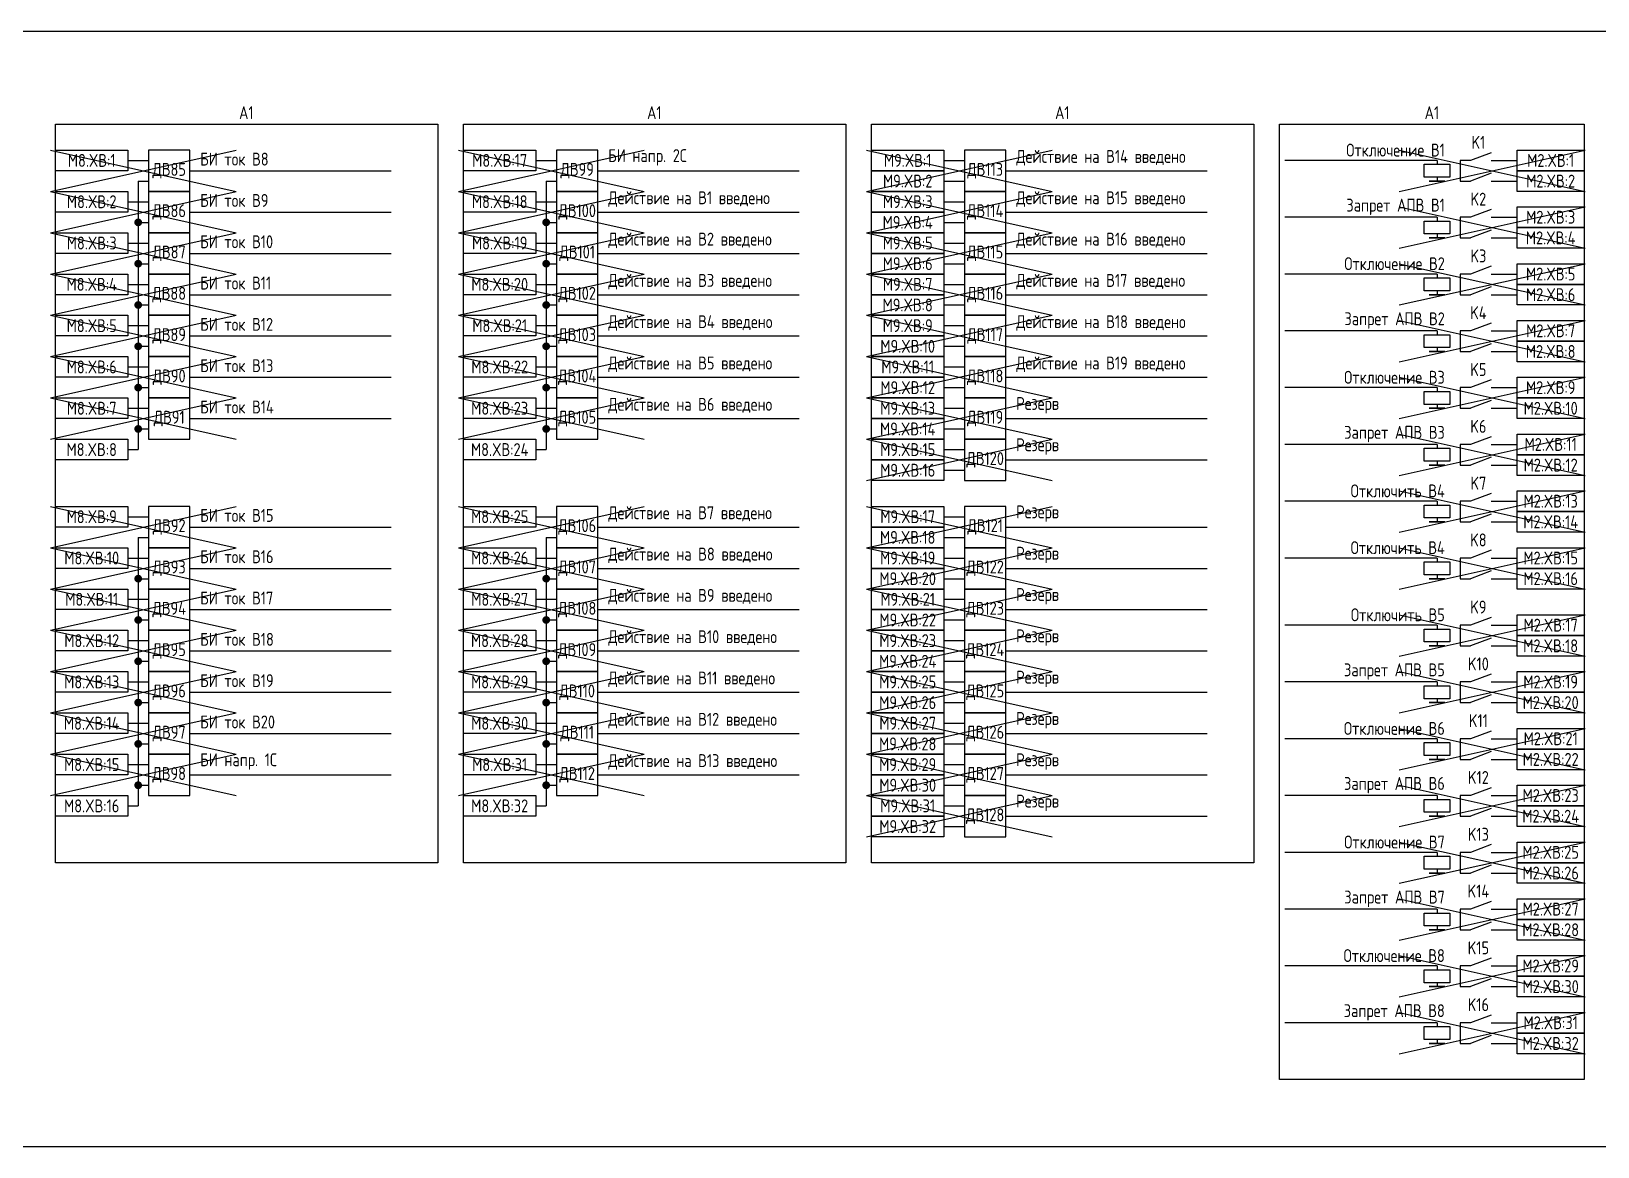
# Model space of a CAD drawing. Header units: millimetres. Extents: x -1612 to 9998, y -90 to 1220.
# Drawn here: x -399.9 to -96.6, y 309 to 525 of the extents above; entities that cross this region are included whole.
import ezdxf

# ---------------------------------------------------------------- set-up
doc = ezdxf.new("R2010")
doc.units = ezdxf.units.MM
doc.styles.add('Gost_type_A', font='GOST_0.TTF')

# ---------------------------------------------------------------- blocks, each defined once
blk = doc.blocks.new('POINT')
at = {"const_width": 0.75}
blk.add_lwpolyline([(-0.375, 0, 1), (0.375, 0, 1)], format="xyb", close=True, dxfattribs=at)

msp = doc.modelspace()

# ---------------------------------------------------------------- linework, layer by layer
at = {"color": 210}
for p, q in [((-396.18, 502), (-360.18, 494)), ((-396.18, 494), (-360.18, 502)), ((-396.18, 502), (-360.18, 494)), ((-396.18, 494), (-360.18, 502)), ((-317.18, 502), (-281.18, 494)), ((-317.18, 494), (-281.18, 502)), ((-238.18, 502), (-202.18, 494)), ((-238.18, 494), (-202.18, 502)), ((-134.99, 502), (-98.99, 494)), ((-134.99, 494), (-98.99, 502)), ((-396.18, 494), (-360.18, 486)), ((-396.18, 486), (-360.18, 494)), ((-317.18, 494), (-281.18, 486)), ((-317.18, 486), (-281.18, 494)), ((-238.18, 494), (-202.18, 486)), ((-238.18, 486), (-202.18, 494)), ((-134.99, 491), (-98.99, 483)), ((-134.99, 483), (-98.99, 491)), ((-396.18, 486), (-360.18, 478)), ((-396.18, 478), (-360.18, 486)), ((-317.18, 486), (-281.18, 478)), ((-317.18, 478), (-281.18, 486)), ((-238.18, 486), (-202.18, 478)), ((-238.18, 478), (-202.18, 486)), ((-134.99, 480), (-98.99, 472)), ((-134.99, 472), (-98.99, 480)), ((-396.18, 478), (-360.18, 470)), ((-396.18, 470), (-360.18, 478)), ((-317.18, 478), (-281.18, 470)), ((-317.18, 470), (-281.18, 478)), ((-238.18, 478), (-202.18, 470)), ((-238.18, 470), (-202.18, 478)), ((-396.18, 470), (-360.18, 462)), ((-396.18, 462), (-360.18, 470)), ((-317.18, 470), (-281.18, 462)), ((-317.18, 462), (-281.18, 470)), ((-238.18, 470), (-202.18, 462)), ((-238.18, 462), (-202.18, 470)), ((-134.99, 469), (-98.99, 461)), ((-134.99, 461), (-98.99, 469)), ((-396.18, 462), (-360.18, 454)), ((-396.18, 454), (-360.18, 462)), ((-317.18, 462), (-281.18, 454)), ((-317.18, 454), (-281.18, 462)), ((-238.18, 462), (-202.18, 454)), ((-238.18, 454), (-202.18, 462)), ((-134.99, 458), (-98.99, 450)), ((-134.99, 450), (-98.99, 458)), ((-396.18, 454), (-360.18, 446)), ((-396.18, 446), (-360.18, 454)), ((-317.18, 454), (-281.18, 446)), ((-317.18, 446), (-281.18, 454)), ((-134.99, 447), (-98.99, 439)), ((-134.99, 439), (-98.99, 447)), ((-134.99, 436), (-98.99, 428)), ((-134.99, 428), (-98.99, 436)), ((-396.18, 433), (-360.18, 425)), ((-396.18, 425), (-360.18, 433)), ((-317.18, 433), (-281.18, 425)), ((-317.18, 425), (-281.18, 433)), ((-396.18, 425), (-360.18, 417)), ((-396.18, 417), (-360.18, 425)), ((-317.18, 425), (-281.18, 417)), ((-317.18, 417), (-281.18, 425)), ((-134.99, 425), (-98.99, 417)), ((-134.99, 417), (-98.99, 425)), ((-396.18, 417), (-360.18, 409)), ((-396.18, 409), (-360.18, 417)), ((-317.18, 417), (-281.18, 409)), ((-317.18, 409), (-281.18, 417)), ((-134.99, 412), (-98.99, 404)), ((-134.99, 404), (-98.99, 412)), ((-396.18, 409), (-360.18, 401)), ((-396.18, 401), (-360.18, 409)), ((-317.18, 409), (-281.18, 401)), ((-317.18, 401), (-281.18, 409)), ((-396.18, 401), (-360.18, 393)), ((-396.18, 393), (-360.18, 401)), ((-317.18, 401), (-281.18, 393)), ((-317.18, 393), (-281.18, 401)), ((-134.99, 401), (-98.99, 393)), ((-134.99, 393), (-98.99, 401)), ((-396.18, 393), (-360.18, 385)), ((-396.18, 385), (-360.18, 393)), ((-317.18, 393), (-281.18, 385)), ((-317.18, 385), (-281.18, 393)), ((-134.99, 390), (-98.99, 382)), ((-134.99, 382), (-98.99, 390)), ((-396.18, 385), (-360.18, 377)), ((-396.18, 377), (-360.18, 385)), ((-317.18, 385), (-281.18, 377)), ((-317.18, 377), (-281.18, 385)), ((-134.99, 379), (-98.99, 371)), ((-134.99, 371), (-98.99, 379)), ((-134.99, 368), (-98.99, 360)), ((-134.99, 360), (-98.99, 368)), ((-134.99, 357), (-98.99, 349)), ((-134.99, 349), (-98.99, 357)), ((-134.99, 346), (-98.99, 338)), ((-134.99, 338), (-98.99, 346)), ((-134.99, 335), (-98.99, 327)), ((-134.99, 327), (-98.99, 335))]:
    msp.add_line(p, q, dxfattribs=at)
at = {"ltscale": 4.32}
for p, q in [((-117.18, 501.5), (-121.18, 500)), ((-117.18, 497.5), (-121.18, 496)), ((-117.18, 490.5), (-121.18, 489)), ((-117.18, 486.5), (-121.18, 485)), ((-117.18, 479.5), (-121.18, 478)), ((-117.18, 475.5), (-121.18, 474)), ((-117.18, 468.5), (-121.18, 467)), ((-117.18, 464.5), (-121.18, 463)), ((-117.18, 457.5), (-121.18, 456)), ((-117.18, 453.5), (-121.18, 452)), ((-117.18, 446.5), (-121.18, 445)), ((-117.18, 442.5), (-121.18, 441)), ((-117.18, 435.5), (-121.18, 434)), ((-117.18, 431.5), (-121.18, 430)), ((-117.18, 424.5), (-121.18, 423)), ((-117.18, 420.5), (-121.18, 419)), ((-117.18, 411.5), (-121.18, 410)), ((-117.18, 407.5), (-121.18, 406)), ((-117.18, 400.5), (-121.18, 399)), ((-117.18, 396.5), (-121.18, 395)), ((-117.18, 389.5), (-121.18, 388)), ((-117.18, 385.5), (-121.18, 384)), ((-117.18, 378.5), (-121.18, 377)), ((-117.18, 374.5), (-121.18, 373)), ((-117.18, 367.5), (-121.18, 366)), ((-117.18, 363.5), (-121.18, 362)), ((-117.18, 356.5), (-121.18, 355)), ((-117.18, 352.5), (-121.18, 351)), ((-117.18, 345.5), (-121.18, 344)), ((-117.18, 341.5), (-121.18, 340)), ((-117.18, 334.5), (-121.18, 333)), ((-117.18, 330.5), (-121.18, 329))]:
    msp.add_line(p, q, dxfattribs=at)
for p, q in [((-381.18, 500), (-377.18, 500)), ((-369.18, 498), (-330.18, 498)), ((-302.18, 500), (-298.18, 500)), ((-290.18, 498), (-251.18, 498)), ((-223.18, 500), (-219.18, 500)), ((-211.18, 498), (-172.18, 498)), ((-127.68, 500), (-157.18, 500)), ((-127.68, 500), (-127.68, 499.25)), ((-379.18, 496), (-377.18, 496)), ((-379.18, 496), (-379.18, 444)), ((-300.18, 496), (-298.18, 496)), ((-300.18, 496), (-300.18, 444)), ((-223.18, 496), (-219.18, 496)), ((-127.68, 496.75), (-127.68, 496)), ((-381.18, 492), (-377.18, 492)), ((-302.18, 492), (-298.18, 492)), ((-223.18, 492), (-219.18, 492)), ((-369.18, 490), (-330.18, 490)), ((-290.18, 490), (-251.18, 490)), ((-211.18, 490), (-172.18, 490)), ((-127.68, 489), (-157.18, 489)), ((-127.68, 489), (-127.68, 488.25)), ((-379.18, 488), (-377.18, 488)), ((-300.18, 488), (-298.18, 488)), ((-223.18, 488), (-219.18, 488)), ((-127.68, 485.75), (-127.68, 485)), ((-381.18, 484), (-377.18, 484)), ((-302.18, 484), (-298.18, 484)), ((-223.18, 484), (-219.18, 484)), ((-379.18, 480), (-377.18, 480)), ((-369.18, 482), (-330.18, 482)), ((-300.18, 480), (-298.18, 480)), ((-290.18, 482), (-251.18, 482)), ((-223.18, 480), (-219.18, 480)), ((-211.18, 482), (-172.18, 482)), ((-127.68, 478), (-157.18, 478)), ((-127.68, 478), (-127.68, 477.25)), ((-381.18, 476), (-377.18, 476)), ((-369.18, 474), (-330.18, 474)), ((-302.18, 476), (-298.18, 476)), ((-290.18, 474), (-251.18, 474)), ((-223.18, 476), (-219.18, 476)), ((-211.18, 474), (-172.18, 474)), ((-127.68, 474.75), (-127.68, 474)), ((-379.18, 472), (-377.18, 472)), ((-300.18, 472), (-298.18, 472)), ((-223.18, 472), (-219.18, 472)), ((-381.18, 468), (-377.18, 468)), ((-302.18, 468), (-298.18, 468)), ((-223.18, 468), (-219.18, 468)), ((-369.18, 466), (-330.18, 466)), ((-290.18, 466), (-251.18, 466)), ((-211.18, 466), (-172.18, 466)), ((-127.68, 467), (-157.18, 467)), ((-127.68, 467), (-127.68, 466.25)), ((-379.18, 464), (-377.18, 464)), ((-300.18, 464), (-298.18, 464)), ((-223.18, 464), (-219.18, 464)), ((-127.68, 463.75), (-127.68, 463)), ((-381.18, 460), (-377.18, 460)), ((-369.18, 458), (-330.18, 458)), ((-302.18, 460), (-298.18, 460)), ((-290.18, 458), (-251.18, 458)), ((-223.18, 460), (-219.18, 460)), ((-211.18, 458), (-172.18, 458)), ((-379.18, 456), (-377.18, 456)), ((-300.18, 456), (-298.18, 456)), ((-223.18, 456), (-219.18, 456)), ((-127.68, 456), (-157.18, 456)), ((-127.68, 456), (-127.68, 455.25)), ((-381.18, 452), (-377.18, 452)), ((-302.18, 452), (-298.18, 452)), ((-223.18, 452), (-219.18, 452)), ((-127.68, 452.75), (-127.68, 452)), ((-369.18, 450), (-330.18, 450)), ((-290.18, 450), (-251.18, 450)), ((-211.18, 450), (-172.18, 450)), ((-379.18, 448), (-377.18, 448)), ((-300.18, 448), (-298.18, 448)), ((-223.18, 448), (-219.18, 448)), ((-381.18, 444), (-379.18, 444)), ((-302.18, 444), (-300.18, 444)), ((-223.18, 444), (-219.18, 444)), ((-127.68, 445), (-157.18, 445)), ((-127.68, 445), (-127.68, 444.25)), ((-223.18, 440), (-219.18, 440)), ((-211.18, 442), (-172.18, 442)), ((-127.68, 441.75), (-127.68, 441)), ((-127.68, 434), (-157.18, 434)), ((-127.68, 434), (-127.68, 433.25)), ((-381.18, 431), (-377.18, 431)), ((-302.18, 431), (-298.18, 431)), ((-223.18, 431), (-219.18, 431)), ((-127.68, 430.75), (-127.68, 430)), ((-369.18, 429), (-330.18, 429)), ((-290.18, 429), (-251.18, 429)), ((-211.18, 429), (-172.18, 429)), ((-379.18, 427), (-377.18, 427)), ((-379.18, 427), (-379.18, 375)), ((-300.18, 427), (-298.18, 427)), ((-300.18, 427), (-300.18, 375)), ((-223.18, 427), (-219.18, 427)), ((-381.18, 423), (-377.18, 423)), ((-302.18, 423), (-298.18, 423)), ((-223.18, 423), (-219.18, 423)), ((-127.68, 423), (-157.18, 423)), ((-127.68, 423), (-127.68, 422.25)), ((-379.18, 419), (-377.18, 419)), ((-369.18, 421), (-330.18, 421)), ((-300.18, 419), (-298.18, 419)), ((-290.18, 421), (-251.18, 421)), ((-223.18, 419), (-219.18, 419)), ((-211.18, 421), (-172.18, 421)), ((-127.68, 419.75), (-127.68, 419)), ((-381.18, 415), (-377.18, 415)), ((-369.18, 413), (-330.18, 413)), ((-302.18, 415), (-298.18, 415)), ((-290.18, 413), (-251.18, 413)), ((-223.18, 415), (-219.18, 415)), ((-211.18, 413), (-172.18, 413)), ((-379.18, 411), (-377.18, 411)), ((-300.18, 411), (-298.18, 411)), ((-223.18, 411), (-219.18, 411)), ((-127.68, 410), (-157.18, 410)), ((-127.68, 410), (-127.68, 409.25)), ((-381.18, 407), (-377.18, 407)), ((-302.18, 407), (-298.18, 407)), ((-223.18, 407), (-219.18, 407)), ((-127.68, 406.75), (-127.68, 406)), ((-369.18, 405), (-330.18, 405)), ((-290.18, 405), (-251.18, 405)), ((-211.18, 405), (-172.18, 405)), ((-379.18, 403), (-377.18, 403)), ((-300.18, 403), (-298.18, 403)), ((-223.18, 403), (-219.18, 403)), ((-381.18, 399), (-377.18, 399)), ((-302.18, 399), (-298.18, 399)), ((-223.18, 399), (-219.18, 399)), ((-127.68, 399), (-157.18, 399)), ((-127.68, 399), (-127.68, 398.25)), ((-379.18, 395), (-377.18, 395)), ((-369.18, 397), (-330.18, 397)), ((-300.18, 395), (-298.18, 395)), ((-290.18, 397), (-251.18, 397)), ((-223.18, 395), (-219.18, 395)), ((-211.18, 397), (-172.18, 397)), ((-127.68, 395.75), (-127.68, 395)), ((-381.18, 391), (-377.18, 391)), ((-369.18, 389), (-330.18, 389)), ((-302.18, 391), (-298.18, 391)), ((-290.18, 389), (-251.18, 389)), ((-223.18, 391), (-219.18, 391)), ((-211.18, 389), (-172.18, 389)), ((-379.18, 387), (-377.18, 387)), ((-300.18, 387), (-298.18, 387)), ((-223.18, 387), (-219.18, 387)), ((-127.68, 388), (-157.18, 388)), ((-127.68, 388), (-127.68, 387.25)), ((-381.18, 383), (-377.18, 383)), ((-302.18, 383), (-298.18, 383)), ((-223.18, 383), (-219.18, 383)), ((-127.68, 384.75), (-127.68, 384)), ((-369.18, 381), (-330.18, 381)), ((-290.18, 381), (-251.18, 381)), ((-211.18, 381), (-172.18, 381)), ((-379.18, 379), (-377.18, 379)), ((-300.18, 379), (-298.18, 379)), ((-223.18, 379), (-219.18, 379)), ((-127.68, 377), (-157.18, 377)), ((-127.68, 377), (-127.68, 376.25)), ((-381.18, 375), (-379.18, 375)), ((-302.18, 375), (-300.18, 375)), ((-223.18, 375), (-219.18, 375)), ((-127.68, 373.75), (-127.68, 373)), ((-223.18, 371), (-219.18, 371)), ((-211.18, 373), (-172.18, 373)), ((-127.68, 366), (-157.18, 366)), ((-127.68, 366), (-127.68, 365.25)), ((-127.68, 362.75), (-127.68, 362)), ((-127.68, 355), (-157.18, 355)), ((-127.68, 355), (-127.68, 354.25)), ((-127.68, 351.75), (-127.68, 351)), ((-127.68, 344), (-157.18, 344)), ((-127.68, 344), (-127.68, 343.25)), ((-127.68, 340.75), (-127.68, 340)), ((-127.68, 333), (-157.18, 333)), ((-127.68, 333), (-127.68, 332.25)), ((-127.68, 329.75), (-127.68, 329))]:
    msp.add_line(p, q)
at = {"ltscale": 1.08}
for p, q in [((-121.18, 500), (-123.18, 500)), ((-123.18, 500), (-123.18, 496)), ((-117.18, 500), (-112.18, 500)), ((-123.18, 496), (-121.18, 496)), ((-117.18, 496), (-112.18, 496)), ((-121.18, 489), (-123.18, 489)), ((-123.18, 489), (-123.18, 485)), ((-117.18, 489), (-112.18, 489)), ((-123.18, 485), (-121.18, 485)), ((-117.18, 485), (-112.18, 485)), ((-121.18, 478), (-123.18, 478)), ((-123.18, 478), (-123.18, 474)), ((-117.18, 478), (-112.18, 478)), ((-123.18, 474), (-121.18, 474)), ((-117.18, 474), (-112.18, 474)), ((-121.18, 467), (-123.18, 467)), ((-123.18, 467), (-123.18, 463)), ((-117.18, 467), (-112.18, 467)), ((-123.18, 463), (-121.18, 463)), ((-117.18, 463), (-112.18, 463)), ((-121.18, 456), (-123.18, 456)), ((-123.18, 456), (-123.18, 452)), ((-117.18, 456), (-112.18, 456)), ((-123.18, 452), (-121.18, 452)), ((-117.18, 452), (-112.18, 452)), ((-121.18, 445), (-123.18, 445)), ((-123.18, 445), (-123.18, 441)), ((-117.18, 445), (-112.18, 445)), ((-123.18, 441), (-121.18, 441)), ((-117.18, 441), (-112.18, 441)), ((-121.18, 434), (-123.18, 434)), ((-123.18, 434), (-123.18, 430)), ((-117.18, 434), (-112.18, 434)), ((-123.18, 430), (-121.18, 430)), ((-117.18, 430), (-112.18, 430)), ((-121.18, 423), (-123.18, 423)), ((-123.18, 423), (-123.18, 419)), ((-117.18, 423), (-112.18, 423)), ((-123.18, 419), (-121.18, 419)), ((-117.18, 419), (-112.18, 419)), ((-121.18, 410), (-123.18, 410)), ((-123.18, 410), (-123.18, 406)), ((-117.18, 410), (-112.18, 410)), ((-123.18, 406), (-121.18, 406)), ((-117.18, 406), (-112.18, 406)), ((-121.18, 399), (-123.18, 399)), ((-123.18, 399), (-123.18, 395)), ((-117.18, 399), (-112.18, 399)), ((-123.18, 395), (-121.18, 395)), ((-117.18, 395), (-112.18, 395)), ((-121.18, 388), (-123.18, 388)), ((-123.18, 388), (-123.18, 384)), ((-117.18, 388), (-112.18, 388)), ((-123.18, 384), (-121.18, 384)), ((-117.18, 384), (-112.18, 384)), ((-121.18, 377), (-123.18, 377)), ((-123.18, 377), (-123.18, 373)), ((-117.18, 377), (-112.18, 377)), ((-123.18, 373), (-121.18, 373)), ((-117.18, 373), (-112.18, 373)), ((-121.18, 366), (-123.18, 366)), ((-123.18, 366), (-123.18, 362)), ((-117.18, 366), (-112.18, 366)), ((-123.18, 362), (-121.18, 362)), ((-117.18, 362), (-112.18, 362)), ((-121.18, 355), (-123.18, 355)), ((-123.18, 355), (-123.18, 351)), ((-117.18, 355), (-112.18, 355)), ((-123.18, 351), (-121.18, 351)), ((-117.18, 351), (-112.18, 351)), ((-121.18, 344), (-123.18, 344)), ((-123.18, 344), (-123.18, 340)), ((-117.18, 344), (-112.18, 344)), ((-123.18, 340), (-121.18, 340)), ((-117.18, 340), (-112.18, 340)), ((-121.18, 333), (-123.18, 333)), ((-123.18, 333), (-123.18, 329)), ((-117.18, 333), (-112.18, 333)), ((-123.18, 329), (-121.18, 329)), ((-117.18, 329), (-112.18, 329))]:
    msp.add_line(p, q, dxfattribs=at)
at = {"color": 3}
for p, q in [((-238.18, 454), (-202.18, 446)), ((-238.18, 446), (-202.18, 454)), ((-238.18, 446), (-202.18, 438)), ((-238.18, 438), (-202.18, 446)), ((-238.18, 433), (-202.18, 425)), ((-238.18, 425), (-202.18, 433)), ((-238.18, 425), (-202.18, 417)), ((-238.18, 417), (-202.18, 425)), ((-238.18, 417), (-202.18, 409)), ((-238.18, 409), (-202.18, 417)), ((-238.18, 409), (-202.18, 401)), ((-238.18, 401), (-202.18, 409)), ((-238.18, 401), (-202.18, 393)), ((-238.18, 393), (-202.18, 401)), ((-238.18, 393), (-202.18, 385)), ((-238.18, 385), (-202.18, 393)), ((-238.18, 385), (-202.18, 377)), ((-238.18, 377), (-202.18, 385)), ((-238.18, 377), (-202.18, 369)), ((-238.18, 369), (-202.18, 377))]:
    msp.add_line(p, q, dxfattribs=at)
for points in [[(-1049.18, 525), (213.82, 525), (213.82, 309), (-1049.18, 309)], [(-395.18, 507), (-321.18, 507), (-321.18, 364), (-395.18, 364)], [(-316.18, 507), (-242.18, 507), (-242.18, 364), (-316.18, 364)], [(-237.18, 507), (-163.18, 507), (-163.18, 364), (-237.18, 364)], [(-158.18, 507), (-99.18, 507), (-99.18, 322), (-158.18, 322)], [(-395.18, 502), (-381.18, 502), (-381.18, 498), (-395.18, 498)], [(-316.18, 502), (-302.18, 502), (-302.18, 498), (-316.18, 498)], [(-237.18, 502), (-223.18, 502), (-223.18, 498), (-237.18, 498)], [(-112.18, 502), (-99.18, 502), (-99.18, 498), (-112.18, 498)], [(-237.18, 498), (-223.18, 498), (-223.18, 494), (-237.18, 494)], [(-125.18, 499.25), (-125.18, 496.75), (-130.18, 496.75), (-130.18, 499.25)], [(-112.18, 498), (-99.18, 498), (-99.18, 494), (-112.18, 494)], [(-126.18, 496), (-129.18, 496)], [(-395.18, 494), (-381.18, 494), (-381.18, 490), (-395.18, 490)], [(-316.18, 494), (-302.18, 494), (-302.18, 490), (-316.18, 490)], [(-237.18, 494), (-223.18, 494), (-223.18, 490), (-237.18, 490)], [(-237.18, 490), (-223.18, 490), (-223.18, 486), (-237.18, 486)], [(-112.18, 491), (-99.18, 491), (-99.18, 487), (-112.18, 487)], [(-395.18, 486), (-381.18, 486), (-381.18, 482), (-395.18, 482)], [(-316.18, 486), (-302.18, 486), (-302.18, 482), (-316.18, 482)], [(-237.18, 486), (-223.18, 486), (-223.18, 482), (-237.18, 482)], [(-125.18, 488.25), (-125.18, 485.75), (-130.18, 485.75), (-130.18, 488.25)], [(-112.18, 487), (-99.18, 487), (-99.18, 483), (-112.18, 483)], [(-126.18, 485), (-129.18, 485)], [(-237.18, 482), (-223.18, 482), (-223.18, 478), (-237.18, 478)], [(-112.18, 480), (-99.18, 480), (-99.18, 476), (-112.18, 476)], [(-395.18, 478), (-381.18, 478), (-381.18, 474), (-395.18, 474)], [(-316.18, 478), (-302.18, 478), (-302.18, 474), (-316.18, 474)], [(-237.18, 478), (-223.18, 478), (-223.18, 474), (-237.18, 474)], [(-125.18, 477.25), (-125.18, 474.75), (-130.18, 474.75), (-130.18, 477.25)], [(-237.18, 474), (-223.18, 474), (-223.18, 470), (-237.18, 470)], [(-126.18, 474), (-129.18, 474)], [(-112.18, 476), (-99.18, 476), (-99.18, 472), (-112.18, 472)], [(-395.18, 470), (-381.18, 470), (-381.18, 466), (-395.18, 466)], [(-316.18, 470), (-302.18, 470), (-302.18, 466), (-316.18, 466)], [(-237.18, 470), (-223.18, 470), (-223.18, 466), (-237.18, 466)], [(-112.18, 469), (-99.18, 469), (-99.18, 465), (-112.18, 465)], [(-237.18, 466), (-223.18, 466), (-223.18, 462), (-237.18, 462)], [(-125.18, 466.25), (-125.18, 463.75), (-130.18, 463.75), (-130.18, 466.25)], [(-112.18, 465), (-99.18, 465), (-99.18, 461), (-112.18, 461)], [(-395.18, 462), (-381.18, 462), (-381.18, 458), (-395.18, 458)], [(-316.18, 462), (-302.18, 462), (-302.18, 458), (-316.18, 458)], [(-237.18, 462), (-223.18, 462), (-223.18, 458), (-237.18, 458)], [(-126.18, 463), (-129.18, 463)], [(-237.18, 458), (-223.18, 458), (-223.18, 454), (-237.18, 454)], [(-112.18, 458), (-99.18, 458), (-99.18, 454), (-112.18, 454)], [(-125.18, 455.25), (-125.18, 452.75), (-130.18, 452.75), (-130.18, 455.25)], [(-395.18, 454), (-381.18, 454), (-381.18, 450), (-395.18, 450)], [(-316.18, 454), (-302.18, 454), (-302.18, 450), (-316.18, 450)], [(-237.18, 454), (-223.18, 454), (-223.18, 450), (-237.18, 450)], [(-126.18, 452), (-129.18, 452)], [(-112.18, 454), (-99.18, 454), (-99.18, 450), (-112.18, 450)], [(-237.18, 450), (-223.18, 450), (-223.18, 446), (-237.18, 446)], [(-395.18, 446), (-381.18, 446), (-381.18, 442), (-395.18, 442)], [(-316.18, 446), (-302.18, 446), (-302.18, 442), (-316.18, 442)], [(-237.18, 446), (-223.18, 446), (-223.18, 442), (-237.18, 442)], [(-112.18, 447), (-99.18, 447), (-99.18, 443), (-112.18, 443)], [(-125.18, 444.25), (-125.18, 441.75), (-130.18, 441.75), (-130.18, 444.25)], [(-112.18, 443), (-99.18, 443), (-99.18, 439), (-112.18, 439)], [(-237.18, 442), (-223.18, 442), (-223.18, 438), (-237.18, 438)], [(-126.18, 441), (-129.18, 441)], [(-112.18, 436), (-99.18, 436), (-99.18, 432), (-112.18, 432)], [(-395.18, 433), (-381.18, 433), (-381.18, 429), (-395.18, 429)], [(-316.18, 433), (-302.18, 433), (-302.18, 429), (-316.18, 429)], [(-237.18, 433), (-223.18, 433), (-223.18, 429), (-237.18, 429)], [(-125.18, 433.25), (-125.18, 430.75), (-130.18, 430.75), (-130.18, 433.25)], [(-112.18, 432), (-99.18, 432), (-99.18, 428), (-112.18, 428)], [(-237.18, 429), (-223.18, 429), (-223.18, 425), (-237.18, 425)], [(-126.18, 430), (-129.18, 430)], [(-395.18, 425), (-381.18, 425), (-381.18, 421), (-395.18, 421)], [(-316.18, 425), (-302.18, 425), (-302.18, 421), (-316.18, 421)], [(-237.18, 425), (-223.18, 425), (-223.18, 421), (-237.18, 421)], [(-112.18, 425), (-99.18, 425), (-99.18, 421), (-112.18, 421)], [(-125.18, 422.25), (-125.18, 419.75), (-130.18, 419.75), (-130.18, 422.25)], [(-237.18, 421), (-223.18, 421), (-223.18, 417), (-237.18, 417)], [(-126.18, 419), (-129.18, 419)], [(-112.18, 421), (-99.18, 421), (-99.18, 417), (-112.18, 417)], [(-395.18, 417), (-381.18, 417), (-381.18, 413), (-395.18, 413)], [(-316.18, 417), (-302.18, 417), (-302.18, 413), (-316.18, 413)], [(-237.18, 417), (-223.18, 417), (-223.18, 413), (-237.18, 413)], [(-237.18, 413), (-223.18, 413), (-223.18, 409), (-237.18, 409)], [(-112.18, 412), (-99.18, 412), (-99.18, 408), (-112.18, 408)], [(-395.18, 409), (-381.18, 409), (-381.18, 405), (-395.18, 405)], [(-316.18, 409), (-302.18, 409), (-302.18, 405), (-316.18, 405)], [(-237.18, 409), (-223.18, 409), (-223.18, 405), (-237.18, 405)], [(-125.18, 409.25), (-125.18, 406.75), (-130.18, 406.75), (-130.18, 409.25)], [(-112.18, 408), (-99.18, 408), (-99.18, 404), (-112.18, 404)], [(-237.18, 405), (-223.18, 405), (-223.18, 401), (-237.18, 401)], [(-126.18, 406), (-129.18, 406)], [(-395.18, 401), (-381.18, 401), (-381.18, 397), (-395.18, 397)], [(-316.18, 401), (-302.18, 401), (-302.18, 397), (-316.18, 397)], [(-237.18, 401), (-223.18, 401), (-223.18, 397), (-237.18, 397)], [(-112.18, 401), (-99.18, 401), (-99.18, 397), (-112.18, 397)], [(-125.18, 398.25), (-125.18, 395.75), (-130.18, 395.75), (-130.18, 398.25)], [(-237.18, 397), (-223.18, 397), (-223.18, 393), (-237.18, 393)], [(-126.18, 395), (-129.18, 395)], [(-112.18, 397), (-99.18, 397), (-99.18, 393), (-112.18, 393)], [(-395.18, 393), (-381.18, 393), (-381.18, 389), (-395.18, 389)], [(-316.18, 393), (-302.18, 393), (-302.18, 389), (-316.18, 389)], [(-237.18, 393), (-223.18, 393), (-223.18, 389), (-237.18, 389)], [(-237.18, 389), (-223.18, 389), (-223.18, 385), (-237.18, 385)], [(-112.18, 390), (-99.18, 390), (-99.18, 386), (-112.18, 386)], [(-125.18, 387.25), (-125.18, 384.75), (-130.18, 384.75), (-130.18, 387.25)], [(-112.18, 386), (-99.18, 386), (-99.18, 382), (-112.18, 382)], [(-395.18, 385), (-381.18, 385), (-381.18, 381), (-395.18, 381)], [(-316.18, 385), (-302.18, 385), (-302.18, 381), (-316.18, 381)], [(-237.18, 385), (-223.18, 385), (-223.18, 381), (-237.18, 381)], [(-126.18, 384), (-129.18, 384)], [(-237.18, 381), (-223.18, 381), (-223.18, 377), (-237.18, 377)], [(-395.18, 377), (-381.18, 377), (-381.18, 373), (-395.18, 373)], [(-316.18, 377), (-302.18, 377), (-302.18, 373), (-316.18, 373)], [(-237.18, 377), (-223.18, 377), (-223.18, 373), (-237.18, 373)], [(-125.18, 376.25), (-125.18, 373.75), (-130.18, 373.75), (-130.18, 376.25)], [(-112.18, 379), (-99.18, 379), (-99.18, 375), (-112.18, 375)], [(-112.18, 375), (-99.18, 375), (-99.18, 371), (-112.18, 371)], [(-237.18, 373), (-223.18, 373), (-223.18, 369), (-237.18, 369)], [(-126.18, 373), (-129.18, 373)], [(-112.18, 368), (-99.18, 368), (-99.18, 364), (-112.18, 364)], [(-125.18, 365.25), (-125.18, 362.75), (-130.18, 362.75), (-130.18, 365.25)], [(-112.18, 364), (-99.18, 364), (-99.18, 360), (-112.18, 360)], [(-126.18, 362), (-129.18, 362)], [(-112.18, 357), (-99.18, 357), (-99.18, 353), (-112.18, 353)], [(-125.18, 354.25), (-125.18, 351.75), (-130.18, 351.75), (-130.18, 354.25)], [(-112.18, 353), (-99.18, 353), (-99.18, 349), (-112.18, 349)], [(-126.18, 351), (-129.18, 351)], [(-112.18, 346), (-99.18, 346), (-99.18, 342), (-112.18, 342)], [(-125.18, 343.25), (-125.18, 340.75), (-130.18, 340.75), (-130.18, 343.25)], [(-126.18, 340), (-129.18, 340)], [(-112.18, 342), (-99.18, 342), (-99.18, 338), (-112.18, 338)], [(-112.18, 335), (-99.18, 335), (-99.18, 331), (-112.18, 331)], [(-125.18, 332.25), (-125.18, 329.75), (-130.18, 329.75), (-130.18, 332.25)], [(-112.18, 331), (-99.18, 331), (-99.18, 327), (-112.18, 327)], [(-126.18, 329), (-129.18, 329)]]:
    msp.add_lwpolyline(points, close=True)
at = {"ltscale": 4}
for points in [[(-377.18, 494), (-369.18, 494), (-369.18, 502), (-377.18, 502)], [(-298.18, 494), (-290.18, 494), (-290.18, 502), (-298.18, 502)], [(-219.18, 494), (-211.18, 494), (-211.18, 502), (-219.18, 502)], [(-377.18, 486), (-369.18, 486), (-369.18, 494), (-377.18, 494)], [(-298.18, 486), (-290.18, 486), (-290.18, 494), (-298.18, 494)], [(-219.18, 486), (-211.18, 486), (-211.18, 494), (-219.18, 494)], [(-377.18, 478), (-369.18, 478), (-369.18, 486), (-377.18, 486)], [(-298.18, 478), (-290.18, 478), (-290.18, 486), (-298.18, 486)], [(-219.18, 478), (-211.18, 478), (-211.18, 486), (-219.18, 486)], [(-377.18, 470), (-369.18, 470), (-369.18, 478), (-377.18, 478)], [(-298.18, 470), (-290.18, 470), (-290.18, 478), (-298.18, 478)], [(-219.18, 470), (-211.18, 470), (-211.18, 478), (-219.18, 478)], [(-377.18, 462), (-369.18, 462), (-369.18, 470), (-377.18, 470)], [(-298.18, 462), (-290.18, 462), (-290.18, 470), (-298.18, 470)], [(-219.18, 462), (-211.18, 462), (-211.18, 470), (-219.18, 470)], [(-377.18, 454), (-369.18, 454), (-369.18, 462), (-377.18, 462)], [(-298.18, 454), (-290.18, 454), (-290.18, 462), (-298.18, 462)], [(-219.18, 454), (-211.18, 454), (-211.18, 462), (-219.18, 462)], [(-377.18, 446), (-369.18, 446), (-369.18, 454), (-377.18, 454)], [(-298.18, 446), (-290.18, 446), (-290.18, 454), (-298.18, 454)], [(-219.18, 446), (-211.18, 446), (-211.18, 454), (-219.18, 454)], [(-219.18, 438), (-211.18, 438), (-211.18, 446), (-219.18, 446)], [(-377.18, 425), (-369.18, 425), (-369.18, 433), (-377.18, 433)], [(-298.18, 425), (-290.18, 425), (-290.18, 433), (-298.18, 433)], [(-219.18, 425), (-211.18, 425), (-211.18, 433), (-219.18, 433)], [(-377.18, 417), (-369.18, 417), (-369.18, 425), (-377.18, 425)], [(-298.18, 417), (-290.18, 417), (-290.18, 425), (-298.18, 425)], [(-219.18, 417), (-211.18, 417), (-211.18, 425), (-219.18, 425)], [(-377.18, 409), (-369.18, 409), (-369.18, 417), (-377.18, 417)], [(-298.18, 409), (-290.18, 409), (-290.18, 417), (-298.18, 417)], [(-219.18, 409), (-211.18, 409), (-211.18, 417), (-219.18, 417)], [(-377.18, 401), (-369.18, 401), (-369.18, 409), (-377.18, 409)], [(-298.18, 401), (-290.18, 401), (-290.18, 409), (-298.18, 409)], [(-219.18, 401), (-211.18, 401), (-211.18, 409), (-219.18, 409)], [(-377.18, 393), (-369.18, 393), (-369.18, 401), (-377.18, 401)], [(-298.18, 393), (-290.18, 393), (-290.18, 401), (-298.18, 401)], [(-219.18, 393), (-211.18, 393), (-211.18, 401), (-219.18, 401)], [(-377.18, 385), (-369.18, 385), (-369.18, 393), (-377.18, 393)], [(-298.18, 385), (-290.18, 385), (-290.18, 393), (-298.18, 393)], [(-219.18, 385), (-211.18, 385), (-211.18, 393), (-219.18, 393)], [(-377.18, 377), (-369.18, 377), (-369.18, 385), (-377.18, 385)], [(-298.18, 377), (-290.18, 377), (-290.18, 385), (-298.18, 385)], [(-219.18, 377), (-211.18, 377), (-211.18, 385), (-219.18, 385)], [(-219.18, 369), (-211.18, 369), (-211.18, 377), (-219.18, 377)]]:
    msp.add_lwpolyline(points, close=True, dxfattribs=at)

# ---------------------------------------------------------------- block references
for p in [(-379.18, 488), (-300.18, 488), (-379.18, 480), (-300.18, 480), (-379.18, 472), (-300.18, 472), (-379.18, 464), (-300.18, 464), (-379.18, 456), (-300.18, 456), (-379.18, 448), (-300.18, 448), (-379.18, 419), (-300.18, 419), (-379.18, 411), (-300.18, 411), (-379.18, 403), (-300.18, 403), (-379.18, 395), (-300.18, 395), (-379.18, 387), (-300.18, 387), (-379.18, 379), (-300.18, 379)]:
    msp.add_blockref('POINT', p)

# ---------------------------------------------------------------- texts
at = {"char_height": 2.5, "attachment_point": 8, "line_spacing_factor": 0.9, "style": 'Gost_type_A'}
for insert, width in [((-358.24, 508), 73.8762), ((-279.24, 508), 73.8762), ((-200.24, 508), 73.8762), ((-128.68, 508), 59)]:
    msp.add_mtext('A1', dxfattribs=dict(at, insert=insert, width=width))
at = {"char_height": 2.5, "style": 'Gost_type_A'}
for s, insert, width, attachment_point in [('K1', (-119.68, 503.5), 5, 5), ('M8.XВ:1', (-388.18, 500), 14, 5), ('БИ ток В8', (-367.18, 499), 29.668, 7), ('M8.XВ:17', (-309.18, 500), 14, 5), ('БИ напр. 2С', (-288.18, 499), 35.7119, 7), ('M9.XВ:1', (-230.18, 500), 14, 5), ('Действие на В14 введено', (-209.18, 499), 35.8642, 7), ('Отключение В1', (-126.18, 502), 31.0015, 6), ('M2.XВ:1', (-105.68, 500), 13, 5), ('ДВ85', (-373.18, 498), 7.9998, 5), ('ДВ99', (-294.18, 498), 7.9998, 5), ('ДВ113', (-215.18, 498), 7.9998, 5), ('M9.XВ:2', (-230.18, 496), 14, 5), ('M2.XВ:2', (-105.68, 496), 13, 5), ('M8.XВ:2', (-388.18, 492), 14, 5), ('ДВ86', (-373.18, 490), 7.9998, 5), ('БИ ток В9', (-367.18, 491), 30.6324, 7), ('M8.XВ:18', (-309.18, 492), 14, 5), ('ДВ100', (-294.18, 490), 7.9998, 5), ('Действие на В1 введено', (-288.18, 491), 41.1416, 7), ('M9.XВ:3', (-230.18, 492), 14, 5), ('ДВ114', (-215.18, 490), 7.9998, 5), ('Действие на В15 введено', (-209.18, 491), 37.0459, 7), ('Запрет АПВ В1', (-126.18, 491), 31.0015, 6), ('K2', (-119.68, 492.5), 5, 5), ('M9.XВ:4', (-230.18, 488), 14, 5), ('M2.XВ:3', (-105.68, 489), 13, 5), ('БИ ток В10', (-367.18, 483), 30.6324, 7), ('Действие на В2 введено', (-288.18, 483), 33.3755, 7), ('Действие на В16 введено', (-209.18, 483), 33.8935, 7), ('M2.XВ:4', (-105.68, 485), 13, 5), ('M8.XВ:3', (-388.18, 484), 14, 5), ('ДВ87', (-373.18, 482), 7.9998, 5), ('M8.XВ:19', (-309.18, 484), 14, 5), ('ДВ101', (-294.18, 482), 7.9998, 5), ('M9.XВ:5', (-230.18, 484), 14, 5), ('ДВ115', (-215.18, 482), 7.9998, 5), ('K3', (-119.68, 481.5), 5, 5), ('M9.XВ:6', (-230.18, 480), 14, 5), ('Отключение В2', (-126.18, 480), 31.0015, 6), ('M2.XВ:5', (-105.68, 478), 13, 5), ('M8.XВ:4', (-388.18, 476), 14, 5), ('БИ ток В11', (-367.18, 475), 27.8465, 7), ('M8.XВ:20', (-309.18, 476), 14, 5), ('Действие на В3 введено', (-288.18, 475), 32.6166, 7), ('M9.XВ:7', (-230.18, 476), 14, 5), ('Действие на В17 введено', (-209.18, 475), 32.7518, 7), ('ДВ88', (-373.18, 474), 7.9998, 5), ('ДВ102', (-294.18, 474), 7.9998, 5), ('M9.XВ:8', (-230.18, 472), 14, 5), ('ДВ116', (-215.18, 474), 7.9998, 5), ('M2.XВ:6', (-105.68, 474), 13, 5), ('Запрет АПВ В2', (-126.18, 469), 31.0015, 6), ('K4', (-119.68, 470.5), 5, 5), ('M8.XВ:5', (-388.18, 468), 14, 5), ('ДВ89', (-373.18, 466), 7.9998, 5), ('БИ ток В12', (-367.18, 467), 27.8465, 7), ('M8.XВ:21', (-309.18, 468), 14, 5), ('ДВ103', (-294.18, 466), 7.9998, 5), ('Действие на В4 введено', (-288.18, 467), 33.4848, 7), ('M9.XВ:9', (-230.18, 468), 14, 5), ('ДВ117', (-215.18, 466), 7.9998, 5), ('Действие на В18 введено', (-209.18, 467), 35.0682, 7), ('M2.XВ:7', (-105.68, 467), 13, 5), ('M9.XВ:10', (-230.18, 464), 14, 5), ('M2.XВ:8', (-105.68, 463), 13, 5), ('M8.XВ:6', (-388.18, 460), 14, 5), ('БИ ток В13', (-367.18, 459), 27.8465, 7), ('M8.XВ:22', (-309.18, 460), 14, 5), ('Действие на В5 введено', (-288.18, 459), 35.3544, 7), ('M9.XВ:11', (-230.18, 460), 14, 5), ('Действие на В19 введено', (-209.18, 459), 35.4088, 7), ('ДВ90', (-373.18, 458), 7.9998, 5), ('ДВ104', (-294.18, 458), 7.9998, 5), ('ДВ118', (-215.18, 458), 7.9998, 5), ('Отключение В3', (-126.18, 458), 31.0015, 6), ('K5', (-119.68, 459.5), 5, 5), ('M9.XВ:12', (-230.18, 456), 14, 5), ('M2.XВ:9', (-105.68, 456), 13, 5), ('M8.XВ:7', (-388.18, 452), 14, 5), ('БИ ток В14', (-367.18, 451), 33.5921, 7), ('M8.XВ:23', (-309.18, 452), 14, 5), ('Действие на В6 введено', (-288.18, 451), 39.7718, 7), ('M9.XВ:13', (-230.18, 452), 14, 5), ('Резерв', (-209.18, 451), 33.5921, 7), ('M2.XВ:10', (-105.68, 452), 13, 5), ('ДВ91', (-373.18, 450), 7.9998, 5), ('ДВ105', (-294.18, 450), 7.9998, 5), ('M9.XВ:14', (-230.18, 448), 14, 5), ('ДВ119', (-215.18, 450), 7.9998, 5), ('K6', (-119.68, 448.5), 5, 5), ('Резерв', (-209.18, 443), 37.8684, 7), ('Запрет АПВ В3', (-126.18, 447), 31.0015, 6), ('M2.XВ:11', (-105.68, 445), 13, 5), ('M8.XВ:8', (-388.18, 444), 14, 5), ('M8.XВ:24', (-309.18, 444), 14, 5), ('M9.XВ:15', (-230.18, 444), 14, 5), ('ДВ120', (-215.18, 442), 7.9998, 5), ('M9.XВ:16', (-230.18, 440), 14, 5), ('M2.XВ:12', (-105.68, 441), 13, 5), ('Отключить В4', (-126.18, 436), 31.0015, 6), ('K7', (-119.68, 437.5), 5, 5), ('M2.XВ:13', (-105.68, 434), 13, 5), ('M8.XВ:9', (-388.18, 431), 14, 5), ('БИ ток В15', (-367.18, 430), 27.8465, 7), ('M8.XВ:25', (-309.18, 431), 14, 5), ('Действие на В7 введено', (-288.18, 430), 32.183, 7), ('M9.XВ:17', (-230.18, 431), 14, 5), ('Резерв', (-209.18, 430), 27.8465, 7), ('M2.XВ:14', (-105.68, 430), 13, 5), ('ДВ92', (-373.18, 429), 7.9998, 5), ('ДВ106', (-294.18, 429), 7.9998, 5), ('M9.XВ:18', (-230.18, 427), 14, 5), ('ДВ121', (-215.18, 429), 7.9998, 5), ('K8', (-119.68, 426.5), 5, 5), ('Действие на В8 введено', (-288.18, 422), 33.1587, 7), ('Резерв', (-209.18, 422), 39.1584, 7), ('Отключить В4', (-126.18, 425), 31.0015, 6), ('M8.XВ:10', (-388.18, 423), 14, 5), ('ДВ93', (-373.18, 421), 7.9998, 5), ('БИ ток В16', (-367.18, 422), 39.1584, 7), ('M8.XВ:26', (-309.18, 423), 14, 5), ('ДВ107', (-294.18, 421), 7.9998, 5), ('M9.XВ:19', (-230.18, 423), 14, 5), ('ДВ122', (-215.18, 421), 7.9998, 5), ('M2.XВ:15', (-105.68, 423), 13, 5), ('M9.XВ:20', (-230.18, 419), 14, 5), ('M2.XВ:16', (-105.68, 419), 13, 5), ('M8.XВ:11', (-388.18, 415), 14, 5), ('БИ ток В17', (-367.18, 414), 27.8465, 7), ('M8.XВ:27', (-309.18, 415), 14, 5), ('Действие на В9 введено', (-288.18, 414), 35.933, 7), ('M9.XВ:21', (-230.18, 415), 14, 5), ('Резерв', (-209.18, 414), 27.8465, 7), ('ДВ94', (-373.18, 413), 7.9998, 5), ('ДВ108', (-294.18, 413), 7.9998, 5), ('ДВ123', (-215.18, 413), 7.9998, 5), ('Отключить В5', (-126.18, 412), 31.0015, 6), ('K9', (-119.68, 413.5), 5, 5), ('M9.XВ:22', (-230.18, 411), 14, 5), ('M2.XВ:17', (-105.68, 410), 13, 5), ('M8.XВ:12', (-388.18, 407), 14, 5), ('ДВ95', (-373.18, 405), 7.9998, 5), ('БИ ток В18', (-367.18, 406), 36.4793, 7), ('M8.XВ:28', (-309.18, 407), 14, 5), ('ДВ109', (-294.18, 405), 7.9998, 5), ('Действие на В10 введено', (-288.18, 406), 41.868, 7), ('M9.XВ:23', (-230.18, 407), 14, 5), ('ДВ124', (-215.18, 405), 7.9998, 5), ('Резерв', (-209.18, 406), 36.4793, 7), ('M2.XВ:18', (-105.68, 406), 13, 5), ('M9.XВ:24', (-230.18, 403), 14, 5), ('K10', (-119.68, 402.5), 5, 5), ('БИ ток В19', (-367.18, 398), 27.8465, 7), ('Действие на В11 введено', (-288.18, 398), 42.9636, 7), ('Резерв', (-209.18, 398), 27.8465, 7), ('Запрет АПВ В5', (-126.18, 401), 31.0015, 6), ('M8.XВ:13', (-388.18, 399), 14, 5), ('ДВ96', (-373.18, 397), 7.9998, 5), ('M8.XВ:29', (-309.18, 399), 14, 5), ('ДВ110', (-294.18, 397), 7.9998, 5), ('M9.XВ:25', (-230.18, 399), 14, 5), ('ДВ125', (-215.18, 397), 7.9998, 5), ('M2.XВ:19', (-105.68, 399), 13, 5), ('M9.XВ:26', (-230.18, 395), 14, 5), ('M2.XВ:20', (-105.68, 395), 13, 5), ('M8.XВ:14', (-388.18, 391), 14, 5), ('БИ ток В20', (-367.18, 390), 35.3878, 7), ('M8.XВ:30', (-309.18, 391), 14, 5), ('Действие на В12 введено', (-288.18, 390), 40.0707, 7), ('M9.XВ:27', (-230.18, 391), 14, 5), ('Резерв', (-209.18, 390), 35.3878, 7), ('Отключение В6', (-126.18, 390), 31.0015, 6), ('K11', (-119.68, 391.5), 5, 5), ('ДВ97', (-373.18, 389), 7.9998, 5), ('ДВ111', (-294.18, 389), 7.9998, 5), ('M9.XВ:28', (-230.18, 387), 14, 5), ('ДВ126', (-215.18, 389), 7.9998, 5), ('M2.XВ:21', (-105.68, 388), 13, 5), ('\\pxsm1;БИ напр. 1С', (-367.18, 382), 27.8465, 7), ('Резерв', (-209.18, 382), 27.8465, 7), ('M2.XВ:22', (-105.68, 384), 13, 5), ('M8.XВ:15', (-388.18, 383), 14, 5), ('ДВ98', (-373.18, 381), 7.9998, 5), ('M8.XВ:31', (-309.18, 383), 14, 5), ('ДВ112', (-294.18, 381), 7.9998, 5), ('Действие на В13 введено', (-288.18, 382), 38, 7), ('M9.XВ:29', (-230.18, 383), 14, 5), ('ДВ127', (-215.18, 381), 7.9998, 5), ('M9.XВ:30', (-230.18, 379), 14, 5), ('Запрет АПВ В6', (-126.18, 379), 31.0015, 6), ('K12', (-119.68, 380.5), 5, 5), ('M8.XВ:16', (-388.18, 375), 14, 5), ('M8.XВ:32', (-309.18, 375), 14, 5), ('M9.XВ:31', (-230.18, 375), 14, 5), ('Резерв', (-209.18, 374), 40.0514, 7), ('M2.XВ:23', (-105.68, 377), 13, 5), ('ДВ128', (-215.18, 373), 7.9998, 5), ('M2.XВ:24', (-105.68, 373), 13, 5), ('M9.XВ:32', (-230.18, 371), 14, 5), ('K13', (-119.68, 369.5), 5, 5), ('Отключение В7', (-126.18, 368), 31.0015, 6), ('M2.XВ:25', (-105.68, 366), 13, 5), ('M2.XВ:26', (-105.68, 362), 13, 5), ('Запрет АПВ В7', (-126.18, 357), 31.0015, 6), ('K14', (-119.68, 358.5), 5, 5), ('M2.XВ:27', (-105.68, 355), 13, 5), ('M2.XВ:28', (-105.68, 351), 13, 5), ('Отключение В8', (-126.18, 346), 31.0015, 6), ('K15', (-119.68, 347.5), 5, 5), ('M2.XВ:29', (-105.68, 344), 13, 5), ('M2.XВ:30', (-105.68, 340), 13, 5), ('K16', (-119.68, 336.5), 5, 5), ('Запрет АПВ В8', (-126.18, 335), 31.0015, 6), ('M2.XВ:31', (-105.68, 333), 13, 5), ('M2.XВ:32', (-105.68, 329), 13, 5)]:
    msp.add_mtext(s, dxfattribs=dict(at, insert=insert, width=width, attachment_point=attachment_point))

doc.saveas('drawing.dxf')
